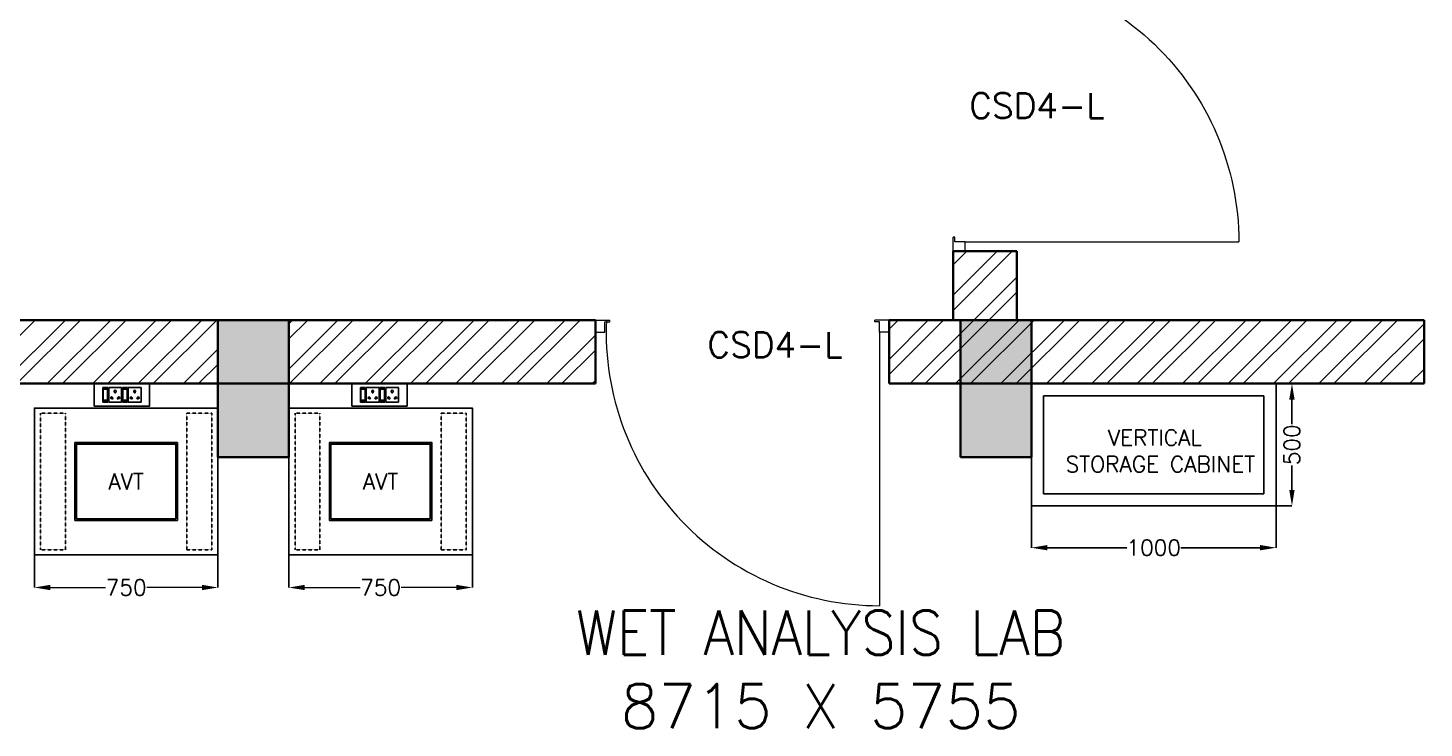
# Model space of a CAD drawing. Extents: x -52083 to 49512, y -145230 to 20224.
# Drawn here: x -34519 to -28813, y -128869 to -126007 of the extents above; entities that cross this region are included whole.
import ezdxf
from ezdxf.enums import TextEntityAlignment as Align

# ---------------------------------------------------------------- set-up
doc = ezdxf.new("R2010")
doc.units = 0
doc.header["$LTSCALE"] = 0.5
doc.header["$MEASUREMENT"] = 0
doc.header["$PDMODE"] = 32
doc.linetypes.add('HIDDEN', pattern=[0.375, 0.25, -0.125])
for name, color, linetype, lineweight in [('1200x2100 Door', 5, 'Continuous', 5), ('COL', 1, 'Continuous', 35), ('DIM', 3, 'Continuous', 5), ('Hatch-1', 8, 'Continuous', 5), ('Sa-Block Text', 7, 'Continuous', 18), ('wall-1', 7, 'Continuous', 35)]:
    doc.layers.add(name, color=color, linetype=linetype, lineweight=lineweight)
for name, color, linetype in [('PDF_Text', 5, 'Continuous'), ('SA-6MRP', 1, 'Continuous'), ('SA-6MUP', 223, 'Continuous'), ('SA-FUR', 3, 'Continuous'), ('SA-Granite', 3, 'Continuous')]:
    doc.layers.add(name, color=color, linetype=linetype)
doc.styles.add('RomanS', font='romans.shx')
doc.styles.get("Standard").update_dxf_attribs({"font": 'romans.shx'})
doc.dimstyles.new('Sa-dim', dxfattribs={"dimtxt": 65, "dimasz": 65, "dimexe": 0, "dimexo": 0, "dimtad": 0, "dimdec": 0, "dimdsep": 46, "dimtxsty": 'Standard', "dimcen": 0, "dimclrd": 256, "dimclre": 7, "dimclrt": 1, "dimadec": 0, "dimazin": 0, "dimtfac": 1, "dimtdec": 0, "dimtmove": 0, "dimatfit": 3, "dimfxl": 1, "dimlwd": -1, "dimarcsym": 0})
pattern_1 = [(45, (22946.7, -16431.28), (-92.80777, 92.80777), []), (45, (23008.57, -16431.28), (-92.80777, 92.80777), [])]

# ---------------------------------------------------------------- blocks, each defined once
blk = doc.blocks.new('SD 1200x2100')
at = {"layer": '1200x2100 Door'}
for p, q in [((289771.1, 46661.9), (289771.1, 46711.8)), ((289771.1, 46711.8), (289829.5, 46711.8)), ((289771.1, 46661.9), (289771.1, 46711.8)), ((289809.4, 46661.9), (289809.4, 46705.1)), ((289809.4, 46705.1), (289829.5, 46705.1)), ((289829.5, 46705.1), (289829.5, 46711.8)), ((290971.1, 46711.8), (290912.7, 46711.8)), ((290912.7, 46705.1), (290912.7, 46711.8)), ((290932.8, 46705.1), (290912.7, 46705.1)), ((290932.8, 46661.9), (290932.8, 46705.1)), ((290971.1, 46661.9), (290971.1, 46711.8)), ((289771.1, 46661.9), (289809.4, 46661.9)), ((290971.1, 46661.9), (290932.8, 46661.9)), ((290932.8, 46661.9), (290932.8, 45543.9))]:
    blk.add_line(p, q, dxfattribs=at)
blk.add_arc((290932.8, 46661.9), 1118, 177.4426, 270, dxfattribs=at)
blk = doc.blocks.new('750 X 600 AVT')
at = {"color": 30, "linetype": 'HIDDEN'}
for points in [[(127, 20.4), (127, 579.6), (25.4, 579.6), (25.4, 20.4)], [(623, 20.4), (623, 579.6), (724.6, 579.6), (724.6, 20.4)]]:
    blk.add_lwpolyline(points, close=True, dxfattribs=at)
at = {"color": 30}
for points in [[(584.4, 141.1), (165.6, 141.1), (165.6, 458.9), (584.4, 458.9)], [(578.1, 147.4), (171.9, 147.4), (171.9, 452.6), (578.1, 452.6)]]:
    blk.add_lwpolyline(points, close=True, dxfattribs=at)
at = {"layer": 'SA-Granite', "color": 30}
blk.add_lwpolyline([(0, 0), (750, 0), (750, 600), (0, 600)], close=True, dxfattribs=at)
at = {"insert": (375, 300), "char_height": 65, "width": 175.432, "attachment_point": 5}
blk.add_mtext('{\\C7;AVT}', dxfattribs=at)
blk = doc.blocks.new('*D999')
at = {"layer": 'Defpoints', "color": 0}
for p in [(-33452.5, -128160.7), (-32702.5, -128160.7), (-32702.5, -128294.2)]:
    blk.add_point(p, dxfattribs=at)
at = {"layer": 'DIM', "color": 7, "lineweight": -2}
for p, q in [((-33452.5, -128160.7), (-33452.5, -128294.2)), ((-32702.5, -128160.7), (-32702.5, -128294.2))]:
    blk.add_line(p, q, dxfattribs=at)
at = {"layer": 'DIM'}
for p, q in [((-33387.5, -128294.2), (-33161.7, -128294.2)), ((-32767.5, -128294.2), (-32993.3, -128294.2))]:
    blk.add_line(p, q, dxfattribs=at)
for points in [[(-33387.5, -128283.3), (-33387.5, -128305), (-33452.5, -128294.2)], [(-32767.5, -128283.3), (-32767.5, -128305), (-32702.5, -128294.2)]]:
    blk.add_solid(points, dxfattribs=at)
at = {"layer": 'DIM', "color": 1, "insert": (-33077.5, -128294.2), "char_height": 65, "attachment_point": 5}
blk.add_mtext('750', dxfattribs=at)
blk = doc.blocks.new('*U128')
at = {"color": 30}
for points in [[(-1000, -500), (0, -500), (0, 0), (-1000, 0)], [(-950, -450), (-50, -450), (-50, -50), (-950, -50)]]:
    blk.add_lwpolyline(points, close=True, dxfattribs=at)
blk = doc.blocks.new('*D1000')
at = {"layer": 'Defpoints', "color": 0}
for p in [(-30417.5, -127960.7), (-29417.5, -127960.7), (-29417.5, -128131.5)]:
    blk.add_point(p, dxfattribs=at)
at = {"layer": 'SA-6MUP', "color": 7, "lineweight": -2}
for p, q in [((-30417.5, -127960.7), (-30417.5, -128131.5)), ((-29417.5, -127960.7), (-29417.5, -128131.5))]:
    blk.add_line(p, q, dxfattribs=at)
at = {"layer": 'SA-6MUP'}
for p, q in [((-30352.5, -128131.5), (-30028, -128131.5)), ((-29482.5, -128131.5), (-29807, -128131.5))]:
    blk.add_line(p, q, dxfattribs=at)
for points in [[(-30352.5, -128120.6), (-30352.5, -128142.3), (-30417.5, -128131.5)], [(-29482.5, -128120.6), (-29482.5, -128142.3), (-29417.5, -128131.5)]]:
    blk.add_solid(points, dxfattribs=at)
at = {"layer": 'SA-6MUP', "color": 1, "insert": (-29917.5, -128131.5), "char_height": 65, "attachment_point": 5}
blk.add_mtext('1000', dxfattribs=at)
blk = doc.blocks.new('*D1001')
at = {"layer": 'Defpoints', "color": 0}
for p in [(-29417.5, -127460.7), (-29352.6, -127460.7), (-29417.5, -127960.7)]:
    blk.add_point(p, dxfattribs=at)
at = {"layer": 'SA-6MUP', "color": 7, "lineweight": -2}
for p, q in [((-29417.5, -127460.7), (-29352.6, -127460.7)), ((-29417.5, -127960.7), (-29352.6, -127960.7))]:
    blk.add_line(p, q, dxfattribs=at)
at = {"layer": 'SA-6MUP'}
for p, q in [((-29352.6, -127525.7), (-29352.6, -127626.5)), ((-29352.6, -127895.7), (-29352.6, -127794.9))]:
    blk.add_line(p, q, dxfattribs=at)
for points in [[(-29363.5, -127525.7), (-29341.8, -127525.7), (-29352.6, -127460.7)], [(-29363.5, -127895.7), (-29341.8, -127895.7), (-29352.6, -127960.7)]]:
    blk.add_solid(points, dxfattribs=at)
at = {"layer": 'SA-6MUP', "color": 1, "insert": (-29352.6, -127710.7), "char_height": 65, "attachment_point": 5, "rotation": 90}
blk.add_mtext('500', dxfattribs=at)
blk = doc.blocks.new('*D1172')
at = {"layer": 'Defpoints', "color": 0}
for p in [(-34492.5, -128160.7), (-33742.5, -128160.7), (-33742.5, -128294.2)]:
    blk.add_point(p, dxfattribs=at)
at = {"layer": 'DIM', "color": 7, "lineweight": -2}
for p, q in [((-34492.5, -128160.7), (-34492.5, -128294.2)), ((-33742.5, -128160.7), (-33742.5, -128294.2))]:
    blk.add_line(p, q, dxfattribs=at)
at = {"layer": 'DIM'}
for p, q in [((-34427.5, -128294.2), (-34201.7, -128294.2)), ((-33807.5, -128294.2), (-34033.3, -128294.2))]:
    blk.add_line(p, q, dxfattribs=at)
for points in [[(-34427.5, -128283.3), (-34427.5, -128305), (-34492.5, -128294.2)], [(-33807.5, -128283.3), (-33807.5, -128305), (-33742.5, -128294.2)]]:
    blk.add_solid(points, dxfattribs=at)
at = {"layer": 'DIM', "color": 1, "insert": (-34117.5, -128294.2), "char_height": 65, "attachment_point": 5}
blk.add_mtext('750', dxfattribs=at)
blk = doc.blocks.new('*U133')
at = {"ltscale": 300}
for p, q in [((-78.1, 29.8), (-78.1, -29.8)), ((-78.1, 29.8), (-78.1, -29.8)), ((-57.3, 29.8), (-78.1, 29.8)), ((-78.1, 29.8), (-57.3, 29.8)), ((-76.3, 23.3), (-76.3, -23.3)), ((-59.1, 23.3), (-76.3, 23.3)), ((-59.1, -23.3), (-59.1, 23.3)), ((-57.3, -29.8), (-57.3, 29.8)), ((-53.9, 29.8), (-1.7, 29.8)), ((-53.9, -29.8), (-53.9, 29.8)), ((-1.7, 29.8), (-1.7, -29.8)), ((1.7, 29.8), (1.7, -29.8)), ((1.7, 29.8), (1.7, -29.8)), ((22.5, 29.8), (1.7, 29.8)), ((1.7, 29.8), (22.5, 29.8)), ((3.5, 23.3), (3.5, -23.3)), ((20.7, 23.3), (3.5, 23.3)), ((20.7, -23.3), (20.7, 23.3)), ((22.5, -29.8), (22.5, 29.8)), ((25.9, -29.8), (25.9, 29.8)), ((25.9, 29.8), (78.1, 29.8)), ((78.1, 29.8), (78.1, -29.8)), ((-78.1, -29.8), (-57.3, -29.8)), ((-76.3, -21.2), (-59.1, -21.2)), ((-76.3, -23.3), (-59.1, -23.3)), ((-1.7, -29.8), (-53.9, -29.8)), ((1.7, -29.8), (22.5, -29.8)), ((3.5, -21.2), (20.7, -21.2)), ((3.5, -23.3), (20.7, -23.3)), ((78.1, -29.8), (25.9, -29.8))]:
    blk.add_line(p, q, dxfattribs=at)
blk.add_lwpolyline([(-113, -46), (113, -46), (113, 46), (-113, 46)], close=True, dxfattribs=at)
for centre, radius, start, end in [((-27.8, 14.7), 4.06, 307.1584, 232.8416), ((-27.8, 10.6), 2.59, 161.4031, 18.5969), ((52, 14.7), 4.06, 307.1584, 232.8416), ((52, 10.6), 2.59, 161.4031, 18.5969), ((-42.7, -11.6), 3.5, 5.2689, 272.51), ((-39.9, -14), 2.82, 202.6838, 75.0951), ((-15.7, -14), 2.82, 104.9049, 337.3162), ((-12.9, -11.6), 3.5, 267.49, 174.7311), ((37.1, -11.6), 3.5, 5.2689, 272.51), ((39.9, -14), 2.82, 202.6838, 75.0951), ((64.1, -14), 2.82, 104.9049, 337.3162), ((66.9, -11.6), 3.5, 267.49, 174.7311)]:
    blk.add_arc(centre, radius, start, end, dxfattribs=at)
at = {"layer": 'Sa-Block Text', "flags": 1}
for tag, p in [('PROJECTNAME', (102.4, 776)), ('FLOOR', (102.4, 686.5)), ('LABNAME', (102.4, 577)), ('ITEMNO:', (102.4, 479.7))]:
    blk.add_attdef(tag, text='', height=65, dxfattribs=at).set_placement(p, align=Align.MIDDLE_CENTER)
at = {"layer": 'Sa-Block Text'}
blk.add_attdef('CATALOGUE', text='', height=65, dxfattribs=at).set_placement((102.4, 360.5), align=Align.MIDDLE_CENTER)
blk = doc.blocks.new('BARE')
at = {"layer": 'COL'}
h = blk.add_hatch(color=256, dxfattribs=at)
h.dxf.hatch_style = 1
h.paths.add_polyline_path([(-15900.5, -30144.6), (-16190.5, -30144.6), (-16190.5, -30704.6), (-15900.5, -30704.6)])
h = blk.add_hatch(color=256, dxfattribs=at)
h.dxf.hatch_style = 1
h.paths.add_polyline_path([(-12865.5, -30144.6), (-13155.5, -30144.6), (-13155.5, -30704.6), (-12865.5, -30704.6)])
at = {"layer": 'Hatch-1'}
h = blk.add_hatch(dxfattribs=at)
h.set_pattern_fill('ANSI32,_O', color=256, scale=350)
h.set_pattern_definition(pattern_1)
h.paths.add_polyline_path([(-12925.5, -29863.6), (-13185.5, -29863.6), (-13185.5, -30144.6), (-12925.5, -30144.6)])
h = blk.add_hatch(dxfattribs=at)
h.set_pattern_fill('ANSI32,_O', color=256, scale=350)
h.set_pattern_definition(pattern_1)
h.paths.add_polyline_path([(-18830.5, -30404.6), (-16190.5, -30404.6), (-16190.5, -30144.6), (-18830.5, -30144.6)])
h = blk.add_hatch(dxfattribs=at)
h.set_pattern_fill('ANSI32,_O', color=256, scale=350)
h.set_pattern_definition(pattern_1)
h.paths.add_polyline_path([(-15900.5, -30144.6), (-14647.5, -30144.6), (-14647.5, -30404.6), (-15900.5, -30404.6)])
h = blk.add_hatch(dxfattribs=at)
h.set_pattern_fill('ANSI32,_O', color=256, scale=350)
h.set_pattern_definition(pattern_1)
h.paths.add_polyline_path([(-13447.5, -30144.6), (-11260.5, -30144.6), (-11260.5, -30404.6), (-13447.5, -30404.6)])
at = {"layer": 'COL'}
for points in [[(-16190.5, -30704.6), (-15900.5, -30704.6), (-15900.5, -30144.6), (-16190.5, -30144.6)], [(-13155.5, -30704.6), (-12865.5, -30704.6), (-12865.5, -30144.6), (-13155.5, -30144.6)]]:
    blk.add_lwpolyline(points, close=True, dxfattribs=at)
at = {"layer": 'Hatch-1'}
for points in [[(-18830.5, -30404.6), (-16190.5, -30404.6), (-16190.5, -30144.6), (-18830.5, -30144.6)], [(-14647.5, -30144.6), (-15900.5, -30144.6), (-15900.5, -30404.6), (-14647.5, -30404.6)], [(-15900.5, -30144.6), (-14647.5, -30144.6), (-14647.5, -30404.6), (-15900.5, -30404.6)], [(-13447.5, -30144.6), (-13155.5, -30144.6), (-13155.5, -30404.6), (-13447.5, -30404.6)], [(-13447.5, -30144.6), (-11260.5, -30144.6), (-11260.5, -30404.6), (-13447.5, -30404.6)], [(-12865.5, -30404.6), (-11260.5, -30404.6), (-11260.5, -30144.6), (-12865.5, -30144.6)], [(-16190.5, -30404.6), (-18830.5, -30404.6), (-18830.5, -30404.6), (-16190.5, -30404.6)]]:
    blk.add_lwpolyline(points, close=True, dxfattribs=at)
at = {"layer": 'SA-FUR', "color": 7}
for points in [[(-16940.5, -31104.6), (-16190.5, -31104.6), (-16190.5, -30504.6), (-16940.5, -30504.6)], [(-15900.5, -31104.6), (-15150.5, -31104.6), (-15150.5, -30504.6), (-15900.5, -30504.6)]]:
    blk.add_lwpolyline(points, close=True, dxfattribs=at)
at = {"layer": 'wall-1', "color": 7}
for p, q in [((-13185.5, -29863.6), (-13185.5, -30144.6)), ((-12925.5, -29863.6), (-13185.5, -29863.6)), ((-12925.5, -29863.6), (-12925.5, -30144.6)), ((-14647.5, -30144.6), (-22798.5, -30144.6)), ((-14647.5, -30144.6), (-14647.5, -30404.6)), ((-13447.5, -30144.6), (-13447.5, -30404.6)), ((-11260.5, -30144.6), (-13447.5, -30144.6)), ((-11260.5, -30144.6), (-11260.5, -30404.6)), ((-22798.5, -30404.6), (-14647.5, -30404.6))]:
    blk.add_line(p, q, dxfattribs=at)
for points in [[(-14647.5, -30144.6), (-22798.5, -30144.6)], [(-11260.5, -30144.6), (-13447.5, -30144.6)], [(-13447.5, -30404.6), (-11260.5, -30404.6)], [(-13447.5, -30404.6), (-11260.5, -30404.6)]]:
    blk.add_lwpolyline(points, dxfattribs=at)
blk.add_blockref('*U128', (-11865.5, -30404.6))
at = {"layer": '1200x2100 Door', "xscale": -1, "rotation": 90}
blk.add_blockref('SD 1200x2100', (33526.2, 261107.5), dxfattribs=at)
at = {"layer": '1200x2100 Door'}
blk.add_blockref('SD 1200x2100', (-304418.6, -76856.4), dxfattribs=at)
at = {"layer": 'SA-6MRP', "color": 7}
for p in [(-16582.6, -30450.6), (-15530.1, -30450.6)]:
    blk.add_blockref('*U133', p, dxfattribs=at)
at = {"layer": 'SA-Granite'}
for p in [(-16940.5, -31104.6), (-15900.5, -31104.6)]:
    blk.add_blockref('750 X 600 AVT', p, dxfattribs=at)
at = {"insert": (-12360.5, -30679.6), "char_height": 65, "width": 949.746, "attachment_point": 5}
blk.add_mtext('VERTICAL\\P STORAGE CABINET', dxfattribs=at)
at = {"layer": '1200x2100 Door', "color": 0, "style": 'RomanS'}
for p in [(-13119.5, -29319.8), (-14189.9, -30297.2)]:
    blk.add_text('CSD4-L', height=103.23, dxfattribs=at).set_placement(p)
at = {"layer": 'PDF_Text', "insert": (-13726.4, -31572.7), "char_height": 180, "width": 2953.65, "attachment_point": 5, "style": 'RomanS'}
blk.add_mtext('{\\W0.9;WET ANALYSIS LAB\\P\\W1;\\C0;8715 X 5755}', dxfattribs=at)
at = {"layer": 'SA-FUR', "color": 7}
for p in [(-11828.1, -20212.7), (-10178.1, -20212.7), (-8528.1, -20212.7), (-12428.4, -24228.4), (-10778.4, -24228.4), (-9128.4, -24228.4)]:
    blk.add_attdef('LS##90', text='', height=65, dxfattribs=at).set_placement(p, align=Align.CENTER)
at = {"layer": 'DIM', "color": 7}
for base, p1, p2, picture, middle in [((-16190.5, -31238), (-16940.5, -31104.6), (-16190.5, -31104.6), '*D1172', (-16565.5, -31238)), ((-15150.5, -31238), (-15900.5, -31104.6), (-15150.5, -31104.6), '*D999', (-15525.5, -31238))]:
    dim = blk.add_linear_dim(base=base, p1=p1, p2=p2, dimstyle='Sa-dim', dxfattribs=at)
    dim.commit()
    dim.dimension.update_dxf_attribs({"geometry": picture, "text_midpoint": middle, "insert": (17552, 97056.2)})
at = {"layer": 'SA-6MUP', "color": 7}
dim = blk.add_linear_dim(base=(-11800.7, -30404.6), p1=(-11865.5, -30904.6), p2=(-11865.5, -30404.6), angle=90, dimstyle='Sa-dim', dxfattribs=at)
dim.commit()
dim.dimension.update_dxf_attribs({"geometry": '*D1001', "text_midpoint": (-11800.7, -30654.6), "insert": (17552, 97056.2)})
dim = blk.add_linear_dim(base=(-11865.5, -31075.3), p1=(-12865.5, -30904.6), p2=(-11865.5, -30904.6), dimstyle='Sa-dim', dxfattribs=at)
dim.commit()
dim.dimension.update_dxf_attribs({"geometry": '*D1000', "text_midpoint": (-12365.5, -31075.3), "insert": (17552, 97056.2)})

msp = doc.modelspace()

# ---------------------------------------------------------------- block references
at = {"color": 240}
msp.add_blockref('BARE', (-17552, -97056.2, 2637.8), dxfattribs=at)

doc.saveas('drawing.dxf')
